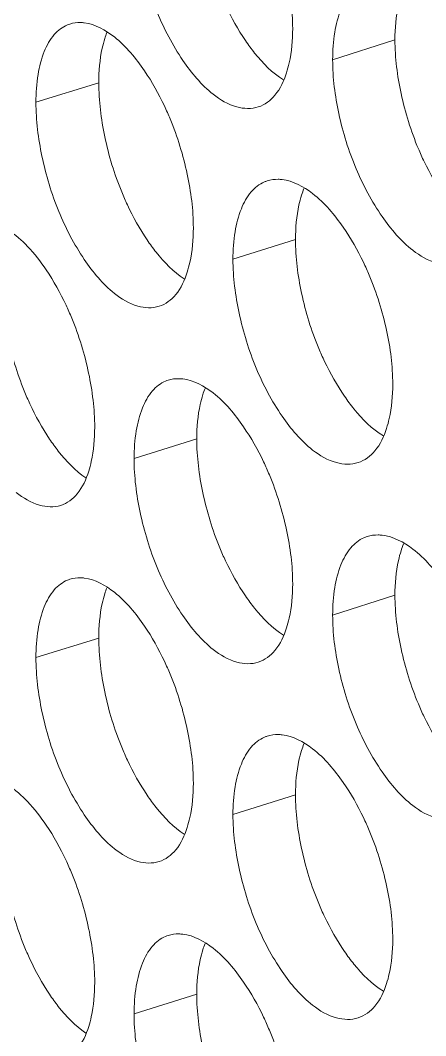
# Model space of a CAD drawing. Header units: millimetres. Extents: x 1177 to 4147, y 93 to 2194.
# Drawn here: x 2502.7 to 2508.45, y 874.13 to 888.53 of the extents above; entities that cross this region are included whole.
import ezdxf

# ---------------------------------------------------------------- set-up
doc = ezdxf.new("R2010")
doc.units = ezdxf.units.MM
doc.header["$LTSCALE"] = 0.1
doc.layers.get('0').update_dxf_attribs({"lineweight": 13})
doc.layers.add('标注', color=251, linetype='Continuous', lineweight=9)

# ---------------------------------------------------------------- blocks, each defined once
blk = doc.blocks.new('02')
at = {"layer": '标注'}
for p, q in [((4352.008, 860.2), (4350.746, 859.795)), ((4346.007, 859.329), (4344.733, 858.933)), ((4349.993, 856.155), (4348.726, 855.753)), ((4347.992, 852.115), (4346.722, 851.716)), ((4352.008, 848.95), (4350.746, 848.545)), ((4346.007, 848.079), (4344.733, 847.683)), ((4346.007, 848.079), (4344.733, 847.683)), ((4349.993, 844.905), (4348.726, 844.503)), ((4349.993, 844.905), (4348.726, 844.503)), ((4347.992, 840.865), (4346.722, 840.466))]:
    blk.add_line(p, q, dxfattribs=at)
for centre, radius, start, end in [((4345.609, 859.915), 0.633, 107.3212, 111.9576), ((4347.904, 859.664), 1.862, 158.5276, 162.4554), ((4349.619, 856.721), 0.651, 107.6638, 113.1281), ((4351.866, 856.491), 1.837, 157.8589, 162.2429), ((4347.607, 852.691), 0.642, 107.4921, 112.5473), ((4349.877, 852.45), 1.849, 158.192, 162.3487), ((4351.646, 849.506), 0.661, 107.8363, 113.7), ((4353.87, 849.287), 1.825, 157.5283, 162.138), ((4345.609, 848.665), 0.633, 107.3212, 111.9576), ((4345.609, 848.665), 0.633, 107.3212, 111.9576), ((4347.904, 848.414), 1.862, 158.5276, 162.4554), ((4347.904, 848.414), 1.862, 158.5276, 162.4554), ((4349.619, 845.471), 0.651, 107.6638, 113.1281), ((4349.619, 845.471), 0.651, 107.6638, 113.1281), ((4351.866, 845.241), 1.837, 157.8589, 162.2429), ((4351.866, 845.241), 1.837, 157.8589, 162.2429), ((4347.607, 841.441), 0.642, 107.4921, 112.5473), ((4349.877, 841.2), 1.849, 158.192, 162.3487)]:
    blk.add_arc(centre, radius, start, end, dxfattribs=at)
for points, knots in [([(4346.722, 862.966), (4346.722, 862.599), (4346.819, 861.843), (4347.149, 860.763), (4347.646, 859.816), (4348.084, 859.287), (4348.324, 859.097)], [0, 0, 0, 0, 0.256026, 0.528509, 0.78559, 1, 1, 1, 1]), ([(4349.936, 860.428), (4349.936, 860.794), (4349.838, 861.55), (4349.614, 862.275), (4349.463, 862.635)], [0, 0, 0, 0, 0.48436, 1, 1, 1, 1]), ([(4352.996, 860.448), (4352.819, 860.701), (4352.475, 861.116), (4351.975, 861.386), (4351.749, 861.412)], [0, 0, 0, 0, 0.575082, 1, 1, 1, 1]), ([(4351.381, 861.361), (4351.278, 861.316), (4351.081, 861.155), (4350.888, 860.793), (4350.769, 860.327), (4350.746, 859.981), (4350.746, 859.795)], [0, 0, 0, 0, 0.1898, 0.414696, 0.684955, 1, 1, 1, 1]), ([(4348.46, 861.155), (4348.496, 861.067), (4348.645, 860.73), (4348.826, 860.408), (4348.98, 860.183)], [0, 0, 0, 0, 0.260232, 1, 1, 1, 1]), ([(4352.133, 861.097), (4352.112, 861.032), (4352.034, 860.739), (4352.008, 860.434), (4352.008, 860.2)], [0, 0, 0, 0, 0.226307, 1, 1, 1, 1]), ([(4345.373, 860.502), (4345.27, 860.46), (4345.069, 860.304), (4344.876, 859.941), (4344.756, 859.472), (4344.733, 859.121), (4344.733, 858.933)], [0, 0, 0, 0, 0.187225, 0.410841, 0.682034, 1, 1, 1, 1]), ([(4345.714, 860.543), (4345.689, 860.546), (4345.59, 860.554), (4345.49, 860.541), (4345.421, 860.519)], [0, 0, 0, 0, 0.259055, 1, 1, 1, 1]), ([(4346.933, 859.57), (4346.761, 859.823), (4346.426, 860.239), (4345.936, 860.515), (4345.714, 860.543)], [0, 0, 0, 0, 0.577332, 1, 1, 1, 1]), ([(4349.811, 859.532), (4349.832, 859.597), (4349.911, 859.889), (4349.936, 860.194), (4349.936, 860.428)], [0, 0, 0, 0, 0.226242, 1, 1, 1, 1]), ([(4346.129, 860.225), (4346.108, 860.16), (4346.031, 859.867), (4346.007, 859.563), (4346.007, 859.329)], [0, 0, 0, 0, 0.225897, 1, 1, 1, 1]), ([(4348.98, 860.183), (4349.038, 860.097), (4349.258, 859.799), (4349.523, 859.528), (4349.749, 859.387)], [0, 0, 0, 0, 0.281347, 1, 1, 1, 1]), ([(4352.008, 860.2), (4352.008, 859.834), (4352.107, 859.078), (4352.332, 858.352), (4352.483, 857.993)], [0, 0, 0, 0, 0.484455, 1, 1, 1, 1]), ([(4350.746, 859.795), (4350.746, 859.429), (4350.844, 858.673), (4351.18, 857.594), (4351.684, 856.649), (4352.128, 856.123), (4352.372, 855.934)], [0, 0, 0, 0, 0.255639, 0.527795, 0.784925, 1, 1, 1, 1]), ([(4347.454, 858.596), (4347.417, 858.684), (4347.268, 859.021), (4347.087, 859.345), (4346.933, 859.57)], [0, 0, 0, 0, 0.260211, 1, 1, 1, 1]), ([(4349.24, 858.839), (4349.371, 858.881), (4349.632, 859.081), (4349.759, 859.37), (4349.811, 859.532)], [0, 0, 0, 0, 0.446528, 1, 1, 1, 1]), ([(4346.007, 859.329), (4346.007, 858.962), (4346.102, 858.206), (4346.323, 857.479), (4346.471, 857.118)], [0, 0, 0, 0, 0.484571, 1, 1, 1, 1]), ([(4344.733, 858.933), (4344.733, 858.567), (4344.829, 857.81), (4345.156, 856.729), (4345.649, 855.782), (4346.084, 855.252), (4346.323, 855.061)], [0, 0, 0, 0, 0.256219, 0.528865, 0.785923, 1, 1, 1, 1]), ([(4348.324, 859.097), (4348.466, 858.985), (4348.753, 858.81), (4349.101, 858.795), (4349.24, 858.839)], [0, 0, 0, 0, 0.554103, 1, 1, 1, 1]), ([(4347.923, 856.388), (4347.923, 856.754), (4347.825, 857.509), (4347.603, 858.236), (4347.454, 858.596)], [0, 0, 0, 0, 0.484398, 1, 1, 1, 1]), ([(4352.483, 857.993), (4352.52, 857.905), (4352.671, 857.569), (4352.855, 857.247), (4353.01, 857.023)], [0, 0, 0, 0, 0.260055, 1, 1, 1, 1]), ([(4349.363, 857.32), (4349.26, 857.276), (4349.062, 857.116), (4348.869, 856.755), (4348.75, 856.287), (4348.726, 855.94), (4348.726, 855.753)], [0, 0, 0, 0, 0.188951, 0.413428, 0.683995, 1, 1, 1, 1]), ([(4349.722, 857.368), (4349.696, 857.371), (4349.595, 857.378), (4349.493, 857.364), (4349.421, 857.342)], [0, 0, 0, 0, 0.258969, 1, 1, 1, 1]), ([(4350.96, 856.401), (4350.785, 856.653), (4350.444, 857.069), (4349.948, 857.341), (4349.722, 857.368)], [0, 0, 0, 0, 0.575826, 1, 1, 1, 1]), ([(4346.471, 857.118), (4346.507, 857.03), (4346.655, 856.693), (4346.834, 856.37), (4346.987, 856.145)], [0, 0, 0, 0, 0.26032, 1, 1, 1, 1]), ([(4350.117, 857.052), (4350.096, 856.986), (4350.018, 856.694), (4349.993, 856.389), (4349.993, 856.155)], [0, 0, 0, 0, 0.226169, 1, 1, 1, 1]), ([(4344.942, 855.537), (4344.829, 855.705), (4344.599, 856.002), (4344.213, 856.343), (4343.82, 856.526), (4343.554, 856.524), (4343.443, 856.49)], [0, 0, 0, 0, 0.323685, 0.595295, 0.814917, 1, 1, 1, 1]), ([(4347.799, 855.492), (4347.82, 855.557), (4347.897, 855.849), (4347.923, 856.154), (4347.923, 856.388)], [0, 0, 0, 0, 0.226105, 1, 1, 1, 1]), ([(4351.488, 855.429), (4351.451, 855.517), (4351.299, 855.854), (4351.116, 856.176), (4350.96, 856.401)], [0, 0, 0, 0, 0.260034, 1, 1, 1, 1]), ([(4346.987, 856.145), (4347.044, 856.06), (4347.259, 855.765), (4347.519, 855.496), (4347.74, 855.354)], [0, 0, 0, 0, 0.281036, 1, 1, 1, 1]), ([(4349.993, 856.155), (4349.993, 855.789), (4350.09, 855.033), (4350.314, 854.306), (4350.464, 853.947)], [0, 0, 0, 0, 0.484494, 1, 1, 1, 1]), ([(4352.372, 855.934), (4352.517, 855.822), (4352.81, 855.648), (4353.164, 855.636), (4353.305, 855.682)], [0, 0, 0, 0, 0.552941, 1, 1, 1, 1]), ([(4348.726, 855.753), (4348.726, 855.387), (4348.824, 854.631), (4349.157, 853.551), (4349.657, 852.605), (4350.098, 852.078), (4350.341, 851.888)], [0, 0, 0, 0, 0.255833, 0.528153, 0.785258, 1, 1, 1, 1]), ([(4345.459, 854.561), (4345.422, 854.65), (4345.274, 854.987), (4345.095, 855.311), (4344.942, 855.537)], [0, 0, 0, 0, 0.260299, 1, 1, 1, 1]), ([(4347.23, 854.8), (4347.361, 854.841), (4347.621, 855.041), (4347.747, 855.33), (4347.799, 855.492)], [0, 0, 0, 0, 0.445594, 1, 1, 1, 1]), ([(4351.964, 853.223), (4351.964, 853.589), (4351.866, 854.345), (4351.639, 855.07), (4351.488, 855.429)], [0, 0, 0, 0, 0.484321, 1, 1, 1, 1]), ([(4344.036, 855.298), (4344.036, 854.931), (4344.131, 854.175), (4344.35, 853.447), (4344.496, 853.086)], [0, 0, 0, 0, 0.48461, 1, 1, 1, 1]), ([(4346.323, 855.061), (4346.463, 854.949), (4346.747, 854.774), (4347.092, 854.756), (4347.23, 854.8)], [0, 0, 0, 0, 0.554701, 1, 1, 1, 1]), ([(4345.924, 852.352), (4345.924, 852.718), (4345.828, 853.474), (4345.607, 854.201), (4345.459, 854.561)], [0, 0, 0, 0, 0.484437, 1, 1, 1, 1]), ([(4350.464, 853.947), (4350.501, 853.858), (4350.651, 853.522), (4350.833, 853.2), (4350.988, 852.976)], [0, 0, 0, 0, 0.260144, 1, 1, 1, 1]), ([(4347.36, 853.284), (4347.258, 853.241), (4347.058, 853.083), (4346.865, 852.721), (4346.746, 852.252), (4346.722, 851.903), (4346.722, 851.716)], [0, 0, 0, 0, 0.188092, 0.412143, 0.683021, 1, 1, 1, 1]), ([(4347.711, 853.328), (4347.685, 853.331), (4347.585, 853.338), (4347.484, 853.325), (4347.414, 853.303)], [0, 0, 0, 0, 0.259011, 1, 1, 1, 1]), ([(4348.939, 852.358), (4348.766, 852.611), (4348.428, 853.027), (4347.935, 853.301), (4347.711, 853.328)], [0, 0, 0, 0, 0.576575, 1, 1, 1, 1]), ([(4351.839, 852.327), (4351.86, 852.392), (4351.939, 852.684), (4351.964, 852.989), (4351.964, 853.223)], [0, 0, 0, 0, 0.22638, 1, 1, 1, 1]), ([(4344.496, 853.086), (4344.532, 852.998), (4344.679, 852.661), (4344.857, 852.337), (4345.008, 852.111)], [0, 0, 0, 0, 0.260408, 1, 1, 1, 1]), ([(4348.115, 853.011), (4348.095, 852.946), (4348.017, 852.653), (4347.992, 852.348), (4347.992, 852.115)], [0, 0, 0, 0, 0.226033, 1, 1, 1, 1]), ([(4350.988, 852.976), (4351.048, 852.889), (4351.271, 852.588), (4351.543, 852.315), (4351.774, 852.175)], [0, 0, 0, 0, 0.281645, 1, 1, 1, 1]), ([(4345.802, 851.457), (4345.822, 851.522), (4345.899, 851.814), (4345.924, 852.118), (4345.924, 852.352)], [0, 0, 0, 0, 0.225969, 1, 1, 1, 1]), ([(4349.463, 851.385), (4349.427, 851.474), (4349.276, 851.81), (4349.094, 852.133), (4348.939, 852.358)], [0, 0, 0, 0, 0.260123, 1, 1, 1, 1]), ([(4351.265, 851.633), (4351.396, 851.675), (4351.657, 851.875), (4351.786, 852.164), (4351.839, 852.327)], [0, 0, 0, 0, 0.447449, 1, 1, 1, 1]), ([(4345.008, 852.111), (4345.065, 852.027), (4345.275, 851.736), (4345.529, 851.468), (4345.746, 851.326)], [0, 0, 0, 0, 0.280712, 1, 1, 1, 1]), ([(4347.992, 852.115), (4347.992, 851.748), (4348.089, 850.992), (4348.311, 850.265), (4348.46, 849.905)], [0, 0, 0, 0, 0.484532, 1, 1, 1, 1]), ([(4346.722, 851.716), (4346.722, 851.349), (4346.819, 850.593), (4347.149, 849.513), (4347.646, 848.566), (4348.084, 848.037), (4348.324, 847.847)], [0, 0, 0, 0, 0.256026, 0.528509, 0.78559, 1, 1, 1, 1]), ([(4350.341, 851.888), (4350.484, 851.776), (4350.774, 851.602), (4351.125, 851.588), (4351.265, 851.633)], [0, 0, 0, 0, 0.553517, 1, 1, 1, 1]), ([(4345.235, 850.765), (4345.365, 850.806), (4345.625, 851.006), (4345.75, 851.294), (4345.802, 851.457)], [0, 0, 0, 0, 0.444646, 1, 1, 1, 1]), ([(4349.936, 849.178), (4349.936, 849.544), (4349.838, 850.3), (4349.614, 851.025), (4349.463, 851.385)], [0, 0, 0, 0, 0.48436, 1, 1, 1, 1]), ([(4344.336, 851.029), (4344.475, 850.917), (4344.755, 850.742), (4345.098, 850.723), (4345.235, 850.765)], [0, 0, 0, 0, 0.555309, 1, 1, 1, 1]), ([(4351.381, 850.111), (4351.278, 850.066), (4351.081, 849.905), (4350.888, 849.543), (4350.769, 849.077), (4350.746, 848.731), (4350.746, 848.545)], [0, 0, 0, 0, 0.1898, 0.414696, 0.684955, 1, 1, 1, 1]), ([(4351.749, 850.162), (4351.723, 850.165), (4351.62, 850.172), (4351.516, 850.158), (4351.444, 850.135)], [0, 0, 0, 0, 0.258928, 1, 1, 1, 1]), ([(4352.996, 849.198), (4352.819, 849.451), (4352.475, 849.866), (4351.975, 850.136), (4351.749, 850.162)], [0, 0, 0, 0, 0.575082, 1, 1, 1, 1]), ([(4348.46, 849.905), (4348.496, 849.817), (4348.645, 849.48), (4348.826, 849.158), (4348.98, 848.933)], [0, 0, 0, 0, 0.260232, 1, 1, 1, 1]), ([(4352.133, 849.847), (4352.112, 849.782), (4352.034, 849.489), (4352.008, 849.184), (4352.008, 848.95)], [0, 0, 0, 0, 0.226307, 1, 1, 1, 1]), ([(4345.373, 849.252), (4345.27, 849.21), (4345.069, 849.054), (4344.876, 848.691), (4344.756, 848.222), (4344.733, 847.871), (4344.733, 847.683)], [0, 0, 0, 0, 0.187225, 0.410841, 0.682034, 1, 1, 1, 1]), ([(4345.373, 849.252), (4345.27, 849.21), (4345.069, 849.054), (4344.876, 848.691), (4344.756, 848.222), (4344.733, 847.871), (4344.733, 847.683)], [0, 0, 0, 0, 0.187225, 0.410841, 0.682034, 1, 1, 1, 1]), ([(4345.714, 849.293), (4345.689, 849.296), (4345.59, 849.304), (4345.49, 849.291), (4345.421, 849.269)], [0, 0, 0, 0, 0.259055, 1, 1, 1, 1]), ([(4345.714, 849.293), (4345.689, 849.296), (4345.59, 849.304), (4345.49, 849.291), (4345.421, 849.269)], [0, 0, 0, 0, 0.259055, 1, 1, 1, 1]), ([(4346.933, 848.32), (4346.761, 848.573), (4346.426, 848.989), (4345.936, 849.265), (4345.714, 849.293)], [0, 0, 0, 0, 0.577332, 1, 1, 1, 1]), ([(4346.933, 848.32), (4346.761, 848.573), (4346.426, 848.989), (4345.936, 849.265), (4345.714, 849.293)], [0, 0, 0, 0, 0.577332, 1, 1, 1, 1]), ([(4349.811, 848.282), (4349.832, 848.347), (4349.911, 848.639), (4349.936, 848.944), (4349.936, 849.178)], [0, 0, 0, 0, 0.226242, 1, 1, 1, 1]), ([(4346.129, 848.975), (4346.108, 848.91), (4346.031, 848.617), (4346.007, 848.313), (4346.007, 848.079)], [0, 0, 0, 0, 0.225897, 1, 1, 1, 1]), ([(4346.129, 848.975), (4346.108, 848.91), (4346.031, 848.617), (4346.007, 848.313), (4346.007, 848.079)], [0, 0, 0, 0, 0.225897, 1, 1, 1, 1]), ([(4348.98, 848.933), (4349.038, 848.847), (4349.258, 848.549), (4349.523, 848.278), (4349.749, 848.137)], [0, 0, 0, 0, 0.281347, 1, 1, 1, 1]), ([(4352.008, 848.95), (4352.008, 848.584), (4352.107, 847.828), (4352.332, 847.102), (4352.483, 846.743)], [0, 0, 0, 0, 0.484455, 1, 1, 1, 1]), ([(4350.746, 848.545), (4350.746, 848.179), (4350.844, 847.423), (4351.18, 846.344), (4351.684, 845.399), (4352.128, 844.873), (4352.372, 844.684)], [0, 0, 0, 0, 0.255639, 0.527795, 0.784925, 1, 1, 1, 1]), ([(4347.454, 847.346), (4347.417, 847.434), (4347.268, 847.771), (4347.087, 848.095), (4346.933, 848.32)], [0, 0, 0, 0, 0.260211, 1, 1, 1, 1]), ([(4347.454, 847.346), (4347.417, 847.434), (4347.268, 847.771), (4347.087, 848.095), (4346.933, 848.32)], [0, 0, 0, 0, 0.260211, 1, 1, 1, 1]), ([(4349.24, 847.589), (4349.371, 847.631), (4349.632, 847.831), (4349.759, 848.12), (4349.811, 848.282)], [0, 0, 0, 0, 0.446528, 1, 1, 1, 1]), ([(4346.007, 848.079), (4346.007, 847.712), (4346.102, 846.956), (4346.323, 846.229), (4346.471, 845.868)], [0, 0, 0, 0, 0.484571, 1, 1, 1, 1]), ([(4346.007, 848.079), (4346.007, 847.712), (4346.102, 846.956), (4346.323, 846.229), (4346.471, 845.868)], [0, 0, 0, 0, 0.484571, 1, 1, 1, 1]), ([(4348.324, 847.847), (4348.466, 847.735), (4348.753, 847.56), (4349.101, 847.545), (4349.24, 847.589)], [0, 0, 0, 0, 0.554103, 1, 1, 1, 1]), ([(4344.733, 847.683), (4344.733, 847.317), (4344.829, 846.56), (4345.156, 845.479), (4345.649, 844.532), (4346.084, 844.002), (4346.323, 843.811)], [0, 0, 0, 0, 0.256219, 0.528865, 0.785923, 1, 1, 1, 1]), ([(4344.733, 847.683), (4344.733, 847.317), (4344.829, 846.56), (4345.156, 845.479), (4345.649, 844.532), (4346.084, 844.002), (4346.323, 843.811)], [0, 0, 0, 0, 0.256219, 0.528865, 0.785923, 1, 1, 1, 1]), ([(4347.923, 845.138), (4347.923, 845.504), (4347.825, 846.259), (4347.603, 846.986), (4347.454, 847.346)], [0, 0, 0, 0, 0.484398, 1, 1, 1, 1]), ([(4347.923, 845.138), (4347.923, 845.504), (4347.825, 846.259), (4347.603, 846.986), (4347.454, 847.346)], [0, 0, 0, 0, 0.484398, 1, 1, 1, 1]), ([(4352.483, 846.743), (4352.52, 846.655), (4352.671, 846.319), (4352.855, 845.997), (4353.01, 845.773)], [0, 0, 0, 0, 0.260055, 1, 1, 1, 1]), ([(4349.363, 846.07), (4349.26, 846.026), (4349.062, 845.866), (4348.869, 845.505), (4348.75, 845.037), (4348.726, 844.69), (4348.726, 844.503)], [0, 0, 0, 0, 0.188951, 0.413428, 0.683995, 1, 1, 1, 1]), ([(4349.363, 846.07), (4349.26, 846.026), (4349.062, 845.866), (4348.869, 845.505), (4348.75, 845.037), (4348.726, 844.69), (4348.726, 844.503)], [0, 0, 0, 0, 0.188951, 0.413428, 0.683995, 1, 1, 1, 1]), ([(4349.722, 846.118), (4349.696, 846.121), (4349.595, 846.128), (4349.493, 846.114), (4349.421, 846.092)], [0, 0, 0, 0, 0.258969, 1, 1, 1, 1]), ([(4349.722, 846.118), (4349.696, 846.121), (4349.595, 846.128), (4349.493, 846.114), (4349.421, 846.092)], [0, 0, 0, 0, 0.258969, 1, 1, 1, 1]), ([(4350.96, 845.151), (4350.785, 845.403), (4350.444, 845.819), (4349.948, 846.091), (4349.722, 846.118)], [0, 0, 0, 0, 0.575826, 1, 1, 1, 1]), ([(4350.96, 845.151), (4350.785, 845.403), (4350.444, 845.819), (4349.948, 846.091), (4349.722, 846.118)], [0, 0, 0, 0, 0.575826, 1, 1, 1, 1]), ([(4346.471, 845.868), (4346.507, 845.78), (4346.655, 845.443), (4346.834, 845.12), (4346.987, 844.895)], [0, 0, 0, 0, 0.26032, 1, 1, 1, 1]), ([(4346.471, 845.868), (4346.507, 845.78), (4346.655, 845.443), (4346.834, 845.12), (4346.987, 844.895)], [0, 0, 0, 0, 0.26032, 1, 1, 1, 1]), ([(4350.117, 845.802), (4350.096, 845.736), (4350.018, 845.444), (4349.993, 845.139), (4349.993, 844.905)], [0, 0, 0, 0, 0.226169, 1, 1, 1, 1]), ([(4350.117, 845.802), (4350.096, 845.736), (4350.018, 845.444), (4349.993, 845.139), (4349.993, 844.905)], [0, 0, 0, 0, 0.226169, 1, 1, 1, 1]), ([(4344.942, 844.287), (4344.829, 844.455), (4344.599, 844.752), (4344.213, 845.093), (4343.82, 845.276), (4343.554, 845.274), (4343.443, 845.24)], [0, 0, 0, 0, 0.323685, 0.595295, 0.814917, 1, 1, 1, 1]), ([(4347.799, 844.242), (4347.82, 844.307), (4347.897, 844.599), (4347.923, 844.904), (4347.923, 845.138)], [0, 0, 0, 0, 0.226105, 1, 1, 1, 1]), ([(4347.799, 844.242), (4347.82, 844.307), (4347.897, 844.599), (4347.923, 844.904), (4347.923, 845.138)], [0, 0, 0, 0, 0.226105, 1, 1, 1, 1]), ([(4351.488, 844.179), (4351.451, 844.267), (4351.299, 844.604), (4351.116, 844.926), (4350.96, 845.151)], [0, 0, 0, 0, 0.260034, 1, 1, 1, 1]), ([(4351.488, 844.179), (4351.451, 844.267), (4351.299, 844.604), (4351.116, 844.926), (4350.96, 845.151)], [0, 0, 0, 0, 0.260034, 1, 1, 1, 1]), ([(4346.987, 844.895), (4347.044, 844.81), (4347.259, 844.515), (4347.519, 844.246), (4347.74, 844.104)], [0, 0, 0, 0, 0.281036, 1, 1, 1, 1]), ([(4346.987, 844.895), (4347.044, 844.81), (4347.259, 844.515), (4347.519, 844.246), (4347.74, 844.104)], [0, 0, 0, 0, 0.281036, 1, 1, 1, 1]), ([(4349.993, 844.905), (4349.993, 844.539), (4350.09, 843.783), (4350.314, 843.056), (4350.464, 842.697)], [0, 0, 0, 0, 0.484494, 1, 1, 1, 1]), ([(4349.993, 844.905), (4349.993, 844.539), (4350.09, 843.783), (4350.314, 843.056), (4350.464, 842.697)], [0, 0, 0, 0, 0.484494, 1, 1, 1, 1]), ([(4352.372, 844.684), (4352.517, 844.572), (4352.81, 844.398), (4353.164, 844.386), (4353.305, 844.432)], [0, 0, 0, 0, 0.552941, 1, 1, 1, 1]), ([(4348.726, 844.503), (4348.726, 844.137), (4348.824, 843.381), (4349.157, 842.301), (4349.657, 841.355), (4350.098, 840.828), (4350.341, 840.638)], [0, 0, 0, 0, 0.255833, 0.528153, 0.785258, 1, 1, 1, 1]), ([(4348.726, 844.503), (4348.726, 844.137), (4348.824, 843.381), (4349.157, 842.301), (4349.657, 841.355), (4350.098, 840.828), (4350.341, 840.638)], [0, 0, 0, 0, 0.255833, 0.528153, 0.785258, 1, 1, 1, 1]), ([(4345.459, 843.311), (4345.422, 843.4), (4345.274, 843.737), (4345.095, 844.061), (4344.942, 844.287)], [0, 0, 0, 0, 0.260299, 1, 1, 1, 1]), ([(4347.23, 843.55), (4347.361, 843.591), (4347.621, 843.791), (4347.747, 844.08), (4347.799, 844.242)], [0, 0, 0, 0, 0.445594, 1, 1, 1, 1]), ([(4347.23, 843.55), (4347.361, 843.591), (4347.621, 843.791), (4347.747, 844.08), (4347.799, 844.242)], [0, 0, 0, 0, 0.445594, 1, 1, 1, 1]), ([(4351.964, 841.973), (4351.964, 842.339), (4351.866, 843.095), (4351.639, 843.82), (4351.488, 844.179)], [0, 0, 0, 0, 0.484321, 1, 1, 1, 1]), ([(4351.964, 841.973), (4351.964, 842.339), (4351.866, 843.095), (4351.639, 843.82), (4351.488, 844.179)], [0, 0, 0, 0, 0.484321, 1, 1, 1, 1]), ([(4344.036, 844.048), (4344.036, 843.681), (4344.131, 842.925), (4344.35, 842.197), (4344.496, 841.836)], [0, 0, 0, 0, 0.48461, 1, 1, 1, 1]), ([(4346.323, 843.811), (4346.463, 843.699), (4346.747, 843.524), (4347.092, 843.506), (4347.23, 843.55)], [0, 0, 0, 0, 0.554701, 1, 1, 1, 1]), ([(4346.323, 843.811), (4346.463, 843.699), (4346.747, 843.524), (4347.092, 843.506), (4347.23, 843.55)], [0, 0, 0, 0, 0.554701, 1, 1, 1, 1]), ([(4345.924, 841.102), (4345.924, 841.468), (4345.828, 842.224), (4345.607, 842.951), (4345.459, 843.311)], [0, 0, 0, 0, 0.484437, 1, 1, 1, 1]), ([(4350.464, 842.697), (4350.501, 842.608), (4350.651, 842.272), (4350.833, 841.95), (4350.988, 841.726)], [0, 0, 0, 0, 0.260144, 1, 1, 1, 1]), ([(4350.464, 842.697), (4350.501, 842.608), (4350.651, 842.272), (4350.833, 841.95), (4350.988, 841.726)], [0, 0, 0, 0, 0.260144, 1, 1, 1, 1]), ([(4347.711, 842.078), (4347.685, 842.081), (4347.585, 842.088), (4347.484, 842.075), (4347.414, 842.053)], [0, 0, 0, 0, 0.259011, 1, 1, 1, 1]), ([(4348.939, 841.108), (4348.766, 841.361), (4348.428, 841.777), (4347.935, 842.051), (4347.711, 842.078)], [0, 0, 0, 0, 0.576575, 1, 1, 1, 1]), ([(4344.496, 841.836), (4344.532, 841.748), (4344.679, 841.411), (4344.857, 841.087), (4345.008, 840.861)], [0, 0, 0, 0, 0.260408, 1, 1, 1, 1]), ([(4347.36, 842.034), (4347.258, 841.991), (4347.058, 841.833), (4346.865, 841.471), (4346.746, 841.002), (4346.722, 840.653), (4346.722, 840.466)], [0, 0, 0, 0, 0.188092, 0.412143, 0.683021, 1, 1, 1, 1]), ([(4351.839, 841.077), (4351.86, 841.142), (4351.939, 841.434), (4351.964, 841.739), (4351.964, 841.973)], [0, 0, 0, 0, 0.22638, 1, 1, 1, 1]), ([(4351.839, 841.077), (4351.86, 841.142), (4351.939, 841.434), (4351.964, 841.739), (4351.964, 841.973)], [0, 0, 0, 0, 0.22638, 1, 1, 1, 1]), ([(4348.115, 841.761), (4348.095, 841.696), (4348.017, 841.403), (4347.992, 841.098), (4347.992, 840.865)], [0, 0, 0, 0, 0.226033, 1, 1, 1, 1]), ([(4350.988, 841.726), (4351.048, 841.639), (4351.271, 841.338), (4351.543, 841.065), (4351.774, 840.925)], [0, 0, 0, 0, 0.281645, 1, 1, 1, 1]), ([(4350.988, 841.726), (4351.048, 841.639), (4351.271, 841.338), (4351.543, 841.065), (4351.774, 840.925)], [0, 0, 0, 0, 0.281645, 1, 1, 1, 1]), ([(4345.802, 840.207), (4345.822, 840.272), (4345.899, 840.564), (4345.924, 840.868), (4345.924, 841.102)], [0, 0, 0, 0, 0.225969, 1, 1, 1, 1]), ([(4349.463, 840.135), (4349.427, 840.224), (4349.276, 840.56), (4349.094, 840.883), (4348.939, 841.108)], [0, 0, 0, 0, 0.260123, 1, 1, 1, 1]), ([(4351.265, 840.383), (4351.396, 840.425), (4351.657, 840.625), (4351.786, 840.914), (4351.839, 841.077)], [0, 0, 0, 0, 0.447449, 1, 1, 1, 1]), ([(4351.265, 840.383), (4351.396, 840.425), (4351.657, 840.625), (4351.786, 840.914), (4351.839, 841.077)], [0, 0, 0, 0, 0.447449, 1, 1, 1, 1]), ([(4345.008, 840.861), (4345.065, 840.777), (4345.275, 840.486), (4345.529, 840.218), (4345.746, 840.076)], [0, 0, 0, 0, 0.280712, 1, 1, 1, 1]), ([(4347.992, 840.865), (4347.992, 840.498), (4348.089, 839.742), (4348.311, 839.015), (4348.46, 838.655)], [0, 0, 0, 0, 0.484532, 1, 1, 1, 1]), ([(4350.341, 840.638), (4350.484, 840.526), (4350.774, 840.352), (4351.125, 840.338), (4351.265, 840.383)], [0, 0, 0, 0, 0.553517, 1, 1, 1, 1]), ([(4350.341, 840.638), (4350.484, 840.526), (4350.774, 840.352), (4351.125, 840.338), (4351.265, 840.383)], [0, 0, 0, 0, 0.553517, 1, 1, 1, 1]), ([(4346.722, 840.466), (4346.722, 840.099), (4346.819, 839.343), (4347.149, 838.263), (4347.646, 837.316), (4348.084, 836.787), (4348.324, 836.597)], [0, 0, 0, 0, 0.256026, 0.528509, 0.78559, 1, 1, 1, 1]), ([(4345.235, 839.515), (4345.365, 839.556), (4345.625, 839.756), (4345.75, 840.044), (4345.802, 840.207)], [0, 0, 0, 0, 0.444646, 1, 1, 1, 1]), ([(4349.936, 837.928), (4349.936, 838.294), (4349.838, 839.05), (4349.614, 839.775), (4349.463, 840.135)], [0, 0, 0, 0, 0.48436, 1, 1, 1, 1])]:
    blk.add_open_spline(points, degree=3, knots=knots, dxfattribs=at)

msp = doc.modelspace()

# ---------------------------------------------------------------- block references
at = {"xscale": 0.7, "yscale": 0.7, "zscale": 0.7}
msp.add_blockref('02', (-538.391, 286.112), dxfattribs=at)

doc.saveas('drawing.dxf')
